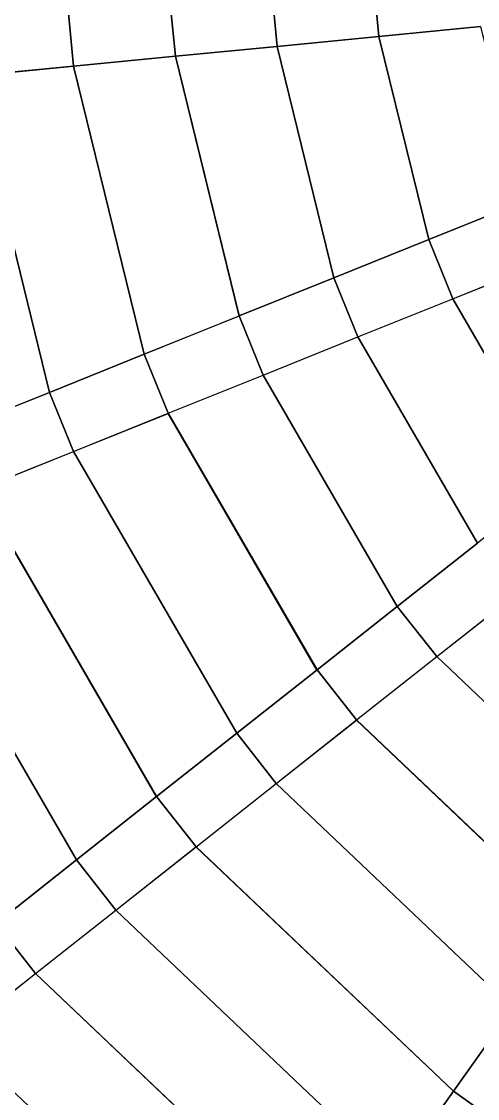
# Model space of a CAD drawing. Header units: millimetres. Extents: x -3890 to 2335, y 8273 to 14518.
# Drawn here: x -1802 to -1445, y 10465 to 11309 of the extents above; entities that cross this region are included whole.
import ezdxf

# ---------------------------------------------------------------- set-up
doc = ezdxf.new("R2010")
doc.units = ezdxf.units.MM
for name, color, linetype in [('FRAMES', 2, 'Continuous'), ('JOINTS', 2, 'Continuous'), ('SHELLS', 1, 'Continuous')]:
    doc.layers.add(name, color=color, linetype=linetype)

msp = doc.modelspace()

# ---------------------------------------------------------------- linework, layer by layer
at = {"layer": 'FRAMES'}
for p, q in [((-1527.1, 11347.03, 1765.47), (-1522.25, 11297.26, 1765.47)), ((-1522.25, 11297.26, 1885.47), (-1527.1, 11347.03, 1885.47)), ((-1606.87, 11339.25, 1757.68), (-1602.02, 11289.48, 1757.68)), ((-1602.02, 11289.48, 1877.68), (-1606.87, 11339.25, 1877.68)), ((-1686.64, 11331.48, 1749.1), (-1681.79, 11281.71, 1749.1)), ((-1681.79, 11281.71, 1869.1), (-1686.64, 11331.48, 1869.1)), ((-1766.42, 11323.7, 1739.72), (-1761.57, 11273.93, 1739.72)), ((-1761.57, 11273.93, 1859.72), (-1766.42, 11323.7, 1859.72)), ((-1522.25, 11297.26, 1765.47), (-1442.48, 11305.03, 1772.46)), ((-1522.25, 11297.26, 1885.47), (-1442.48, 11305.03, 1892.46)), ((-1442.48, 11305.03, 1772.46), (-1522.25, 11297.26, 1885.47)), ((-1602.02, 11289.48, 1757.68), (-1522.25, 11297.26, 1765.47)), ((-1602.02, 11289.48, 1877.68), (-1522.25, 11297.26, 1885.47)), ((-1522.25, 11297.26, 1885.47), (-1602.02, 11289.48, 1757.68)), ((-1522.25, 11297.26, 1765.47), (-1522.25, 11297.26, 1885.47)), ((-1681.79, 11281.71, 1749.1), (-1602.02, 11289.48, 1757.68)), ((-1681.79, 11281.71, 1869.1), (-1602.02, 11289.48, 1877.68)), ((-1602.02, 11289.48, 1757.68), (-1681.79, 11281.71, 1869.1)), ((-1602.02, 11289.48, 1757.68), (-1602.02, 11289.48, 1877.68)), ((-1602.02, 11289.48, 1877.68), (-1557.46, 11108.03, 1877.68)), ((-1761.57, 11273.93, 1739.72), (-1681.79, 11281.71, 1749.1)), ((-1761.57, 11273.93, 1859.72), (-1681.79, 11281.71, 1869.1)), ((-1681.79, 11281.71, 1869.1), (-1761.57, 11273.93, 1739.72)), ((-1681.79, 11281.71, 1749.1), (-1681.79, 11281.71, 1869.1)), ((-1841.34, 11266.16, 1729.53), (-1761.57, 11273.93, 1739.72)), ((-1841.34, 11266.16, 1849.53), (-1761.57, 11273.93, 1859.72)), ((-1761.57, 11273.93, 1739.72), (-1841.34, 11266.16, 1849.53)), ((-1761.57, 11273.93, 1739.72), (-1761.57, 11273.93, 1859.72)), ((-1761.57, 11273.93, 1859.72), (-1706.16, 11048.18, 1859.72)), ((-1483.12, 11137.96, 1765.47), (-1408.77, 11167.88, 1772.46)), ((-1483.12, 11137.96, 1885.47), (-1408.77, 11167.88, 1892.46)), ((-1483.12, 11137.96, 1885.47), (-1408.77, 11167.88, 1772.46)), ((-1557.46, 11108.03, 1757.68), (-1483.12, 11137.96, 1765.47)), ((-1557.46, 11108.03, 1877.68), (-1483.12, 11137.96, 1885.47)), ((-1557.46, 11108.03, 1757.68), (-1483.12, 11137.96, 1885.47)), ((-1483.12, 11137.96, 1885.47), (-1483.12, 11137.96, 1765.47)), ((-1483.12, 11137.96, 1765.47), (-1464.3, 11091.64, 1765.47)), ((-1464.3, 11091.64, 1885.47), (-1483.12, 11137.96, 1885.47)), ((-1464.3, 11091.64, 1765.47), (-1389.94, 11121.57, 1772.46)), ((-1464.3, 11091.64, 1885.47), (-1389.94, 11121.57, 1892.46)), ((-1464.3, 11091.64, 1885.47), (-1389.94, 11121.57, 1772.46)), ((-1631.81, 11078.11, 1749.1), (-1557.46, 11108.03, 1757.68)), ((-1631.81, 11078.11, 1869.1), (-1557.46, 11108.03, 1877.68)), ((-1631.81, 11078.11, 1869.1), (-1557.46, 11108.03, 1757.68)), ((-1557.46, 11108.03, 1877.68), (-1557.46, 11108.03, 1757.68)), ((-1557.46, 11108.03, 1757.68), (-1538.65, 11061.71, 1757.68)), ((-1538.65, 11061.71, 1877.68), (-1557.46, 11108.03, 1877.68)), ((-1538.65, 11061.71, 1757.68), (-1464.3, 11091.64, 1765.47)), ((-1538.65, 11061.71, 1877.68), (-1464.3, 11091.64, 1885.47)), ((-1538.65, 11061.71, 1757.68), (-1464.3, 11091.64, 1885.47)), ((-1464.3, 11091.64, 1765.47), (-1464.3, 11091.64, 1885.47)), ((-1706.16, 11048.18, 1739.72), (-1631.81, 11078.11, 1749.1)), ((-1706.16, 11048.18, 1859.72), (-1631.81, 11078.11, 1869.1)), ((-1706.16, 11048.18, 1739.72), (-1631.81, 11078.11, 1869.1)), ((-1631.81, 11078.11, 1869.1), (-1631.81, 11078.11, 1749.1)), ((-1631.81, 11078.11, 1749.1), (-1613, 11031.78, 1749.1)), ((-1613, 11031.78, 1869.1), (-1631.81, 11078.11, 1869.1)), ((-1613, 11031.78, 1749.1), (-1538.65, 11061.71, 1757.68)), ((-1613, 11031.78, 1869.1), (-1538.65, 11061.71, 1877.68)), ((-1613, 11031.78, 1869.1), (-1538.65, 11061.71, 1757.68)), ((-1538.65, 11061.71, 1757.68), (-1538.65, 11061.71, 1877.68)), ((-1538.65, 11061.71, 1877.68), (-1444.92, 10899.97, 1877.68)), ((-1780.5, 11018.26, 1729.53), (-1706.16, 11048.18, 1739.72)), ((-1780.5, 11018.26, 1849.53), (-1706.16, 11048.18, 1859.72)), ((-1780.5, 11018.26, 1849.53), (-1706.16, 11048.18, 1739.72)), ((-1706.16, 11048.18, 1859.72), (-1706.16, 11048.18, 1739.72)), ((-1706.16, 11048.18, 1739.72), (-1687.35, 11001.86, 1739.72)), ((-1687.35, 11001.86, 1859.72), (-1706.16, 11048.18, 1859.72)), ((-1687.35, 11001.86, 1739.72), (-1613, 11031.78, 1749.1)), ((-1687.35, 11001.86, 1859.72), (-1613, 11031.78, 1869.1)), ((-1687.35, 11001.86, 1739.72), (-1613, 11031.78, 1869.1)), ((-1613, 11031.78, 1749.1), (-1613, 11031.78, 1869.1)), ((-1854.85, 10988.33, 1718.54), (-1780.5, 11018.26, 1729.53)), ((-1854.85, 10988.33, 1838.54), (-1780.5, 11018.26, 1849.53)), ((-1854.85, 10988.33, 1718.54), (-1780.5, 11018.26, 1849.53)), ((-1780.5, 11018.26, 1849.53), (-1780.5, 11018.26, 1729.53)), ((-1780.5, 11018.26, 1729.53), (-1761.7, 10971.93, 1729.53)), ((-1761.7, 10971.93, 1849.53), (-1780.5, 11018.26, 1849.53)), ((-1761.7, 10971.93, 1729.53), (-1687.35, 11001.86, 1739.72)), ((-1761.7, 10971.93, 1849.53), (-1687.35, 11001.86, 1859.72)), ((-1761.7, 10971.93, 1849.53), (-1687.35, 11001.86, 1739.72)), ((-1687.35, 11001.86, 1739.72), (-1687.35, 11001.86, 1859.72)), ((-1687.35, 11001.86, 1859.72), (-1570.73, 10800.65, 1859.72)), ((-1836.05, 10942, 1718.54), (-1761.7, 10971.93, 1729.53)), ((-1836.05, 10942, 1838.54), (-1761.7, 10971.93, 1849.53)), ((-1836.05, 10942, 1718.54), (-1761.7, 10971.93, 1849.53)), ((-1761.7, 10971.93, 1729.53), (-1761.7, 10971.93, 1849.53)), ((-1836.05, 10942, 1838.54), (-1696.53, 10701.32, 1838.54)), ((-1507.82, 10850.31, 1749.1), (-1444.92, 10899.97, 1757.68)), ((-1507.82, 10850.31, 1869.1), (-1444.92, 10899.97, 1877.68)), ((-1444.92, 10899.97, 1757.68), (-1507.82, 10850.31, 1869.1)), ((-1476.84, 10811.07, 1749.1), (-1413.94, 10860.73, 1757.68)), ((-1476.84, 10811.07, 1869.1), (-1413.94, 10860.73, 1877.68)), ((-1476.84, 10811.07, 1869.1), (-1413.94, 10860.73, 1757.68)), ((-1570.73, 10800.65, 1739.72), (-1507.82, 10850.31, 1749.1)), ((-1570.73, 10800.65, 1859.72), (-1507.82, 10850.31, 1869.1)), ((-1507.82, 10850.31, 1869.1), (-1570.73, 10800.65, 1739.72)), ((-1507.82, 10850.31, 1869.1), (-1507.82, 10850.31, 1749.1)), ((-1507.82, 10850.31, 1749.1), (-1476.84, 10811.07, 1749.1)), ((-1476.84, 10811.07, 1869.1), (-1507.82, 10850.31, 1869.1)), ((-1539.75, 10761.41, 1739.72), (-1476.84, 10811.07, 1749.1)), ((-1539.75, 10761.41, 1859.72), (-1476.84, 10811.07, 1869.1)), ((-1539.75, 10761.41, 1739.72), (-1476.84, 10811.07, 1869.1)), ((-1476.84, 10811.07, 1749.1), (-1476.84, 10811.07, 1869.1)), ((-1633.63, 10750.99, 1729.53), (-1570.73, 10800.65, 1739.72)), ((-1633.63, 10750.99, 1849.53), (-1570.73, 10800.65, 1859.72)), ((-1570.73, 10800.65, 1739.72), (-1633.63, 10750.99, 1849.53)), ((-1570.73, 10800.65, 1859.72), (-1570.73, 10800.65, 1739.72)), ((-1570.73, 10800.65, 1739.72), (-1539.75, 10761.41, 1739.72)), ((-1539.75, 10761.41, 1859.72), (-1570.73, 10800.65, 1859.72)), ((-1602.65, 10711.75, 1729.53), (-1539.75, 10761.41, 1739.72)), ((-1602.65, 10711.75, 1849.53), (-1539.75, 10761.41, 1859.72)), ((-1602.65, 10711.75, 1849.53), (-1539.75, 10761.41, 1739.72)), ((-1539.75, 10761.41, 1739.72), (-1539.75, 10761.41, 1859.72)), ((-1539.75, 10761.41, 1859.72), (-1371.06, 10601.21, 1859.72)), ((-1696.53, 10701.32, 1718.54), (-1633.63, 10750.99, 1729.53)), ((-1696.53, 10701.32, 1838.54), (-1633.63, 10750.99, 1849.53)), ((-1633.63, 10750.99, 1849.53), (-1696.53, 10701.32, 1718.54)), ((-1633.63, 10750.99, 1849.53), (-1633.63, 10750.99, 1729.53)), ((-1633.63, 10750.99, 1729.53), (-1602.65, 10711.75, 1729.53)), ((-1602.65, 10711.75, 1849.53), (-1633.63, 10750.99, 1849.53)), ((-1665.55, 10662.08, 1718.54), (-1602.65, 10711.75, 1729.53)), ((-1665.55, 10662.08, 1838.54), (-1602.65, 10711.75, 1849.53)), ((-1665.55, 10662.08, 1718.54), (-1602.65, 10711.75, 1849.53)), ((-1602.65, 10711.75, 1729.53), (-1602.65, 10711.75, 1849.53)), ((-1759.43, 10651.66, 1706.74), (-1696.53, 10701.32, 1718.54)), ((-1759.43, 10651.66, 1826.74), (-1696.53, 10701.32, 1838.54)), ((-1696.53, 10701.32, 1718.54), (-1759.43, 10651.66, 1826.74)), ((-1696.53, 10701.32, 1838.54), (-1696.53, 10701.32, 1718.54)), ((-1696.53, 10701.32, 1718.54), (-1665.55, 10662.08, 1718.54)), ((-1665.55, 10662.08, 1838.54), (-1696.53, 10701.32, 1838.54)), ((-1728.45, 10612.42, 1706.74), (-1665.55, 10662.08, 1718.54)), ((-1728.45, 10612.42, 1826.74), (-1665.55, 10662.08, 1838.54)), ((-1728.45, 10612.42, 1826.74), (-1665.55, 10662.08, 1718.54)), ((-1665.55, 10662.08, 1718.54), (-1665.55, 10662.08, 1838.54)), ((-1665.55, 10662.08, 1838.54), (-1463.78, 10470.46, 1838.54)), ((-1822.33, 10602, 1694.13), (-1759.43, 10651.66, 1706.74)), ((-1822.33, 10602, 1814.13), (-1759.43, 10651.66, 1826.74)), ((-1759.43, 10651.66, 1826.74), (-1822.33, 10602, 1694.13)), ((-1759.43, 10651.66, 1826.74), (-1759.43, 10651.66, 1706.74)), ((-1759.43, 10651.66, 1706.74), (-1728.45, 10612.42, 1706.74)), ((-1728.45, 10612.42, 1826.74), (-1759.43, 10651.66, 1826.74)), ((-1791.35, 10562.76, 1694.13), (-1728.45, 10612.42, 1706.74)), ((-1791.35, 10562.76, 1814.13), (-1728.45, 10612.42, 1826.74)), ((-1791.35, 10562.76, 1694.13), (-1728.45, 10612.42, 1826.74)), ((-1728.45, 10612.42, 1706.74), (-1728.45, 10612.42, 1826.74)), ((-1822.33, 10602, 1694.13), (-1791.35, 10562.76, 1694.13)), ((-1791.35, 10562.76, 1814.13), (-1822.33, 10602, 1814.13)), ((-1854.26, 10513.1, 1680.7), (-1791.35, 10562.76, 1694.13)), ((-1854.26, 10513.1, 1800.7), (-1791.35, 10562.76, 1814.13)), ((-1854.26, 10513.1, 1800.7), (-1791.35, 10562.76, 1694.13)), ((-1791.35, 10562.76, 1694.13), (-1791.35, 10562.76, 1814.13)), ((-1791.35, 10562.76, 1814.13), (-1556.51, 10339.72, 1814.13)), ((-1463.78, 10470.46, 1718.54), (-1417.42, 10535.84, 1729.53)), ((-1463.78, 10470.46, 1838.54), (-1417.42, 10535.84, 1849.53)), ((-1417.42, 10535.84, 1849.53), (-1463.78, 10470.46, 1718.54)), ((-1510.15, 10405.09, 1706.74), (-1463.78, 10470.46, 1718.54)), ((-1510.15, 10405.09, 1826.74), (-1463.78, 10470.46, 1838.54)), ((-1463.78, 10470.46, 1718.54), (-1510.15, 10405.09, 1826.74)), ((-1463.78, 10470.46, 1838.54), (-1463.78, 10470.46, 1718.54)), ((-1463.78, 10470.46, 1718.54), (-1423, 10441.54, 1718.54)), ((-1423, 10441.54, 1838.54), (-1463.78, 10470.46, 1838.54))]:
    msp.add_line(p, q, dxfattribs=at)
at = {"layer": 'JOINTS'}
for p in [(-1522.25, 11297.26, 1765.47), (-1522.25, 11297.26, 1885.47), (-1602.02, 11289.48, 1757.68), (-1602.02, 11289.48, 1877.68), (-1681.79, 11281.71, 1749.1), (-1681.79, 11281.71, 1869.1), (-1761.57, 11273.93, 1739.72), (-1761.57, 11273.93, 1859.72), (-1483.12, 11137.96, 1765.47), (-1483.12, 11137.96, 1885.47), (-1557.46, 11108.03, 1757.68), (-1557.46, 11108.03, 1877.68), (-1464.3, 11091.64, 1765.47), (-1464.3, 11091.64, 1885.47), (-1631.81, 11078.11, 1749.1), (-1631.81, 11078.11, 1869.1), (-1538.65, 11061.71, 1757.68), (-1538.65, 11061.71, 1877.68), (-1706.16, 11048.18, 1739.72), (-1706.16, 11048.18, 1859.72), (-1613, 11031.78, 1749.1), (-1613, 11031.78, 1869.1), (-1780.5, 11018.26, 1729.53), (-1780.5, 11018.26, 1849.53), (-1687.35, 11001.86, 1739.72), (-1687.35, 11001.86, 1859.72), (-1761.7, 10971.93, 1729.53), (-1761.7, 10971.93, 1849.53), (-1507.82, 10850.31, 1749.1), (-1507.82, 10850.31, 1869.1), (-1476.84, 10811.07, 1749.1), (-1476.84, 10811.07, 1869.1), (-1570.73, 10800.65, 1739.72), (-1570.73, 10800.65, 1859.72), (-1539.75, 10761.41, 1739.72), (-1539.75, 10761.41, 1859.72), (-1633.63, 10750.99, 1729.53), (-1633.63, 10750.99, 1849.53), (-1602.65, 10711.75, 1729.53), (-1602.65, 10711.75, 1849.53), (-1696.53, 10701.32, 1718.54), (-1696.53, 10701.32, 1838.54), (-1665.55, 10662.08, 1718.54), (-1665.55, 10662.08, 1838.54), (-1759.43, 10651.66, 1706.74), (-1759.43, 10651.66, 1826.74), (-1728.45, 10612.42, 1706.74), (-1728.45, 10612.42, 1826.74), (-1791.35, 10562.76, 1694.13), (-1791.35, 10562.76, 1814.13), (-1463.78, 10470.46, 1718.54), (-1463.78, 10470.46, 1838.54)]:
    msp.add_point(p, dxfattribs=at)
at = {"layer": 'SHELLS'}
for points in [[(-1522.24, 11297.26, 1885.47), (-1442.55, 11305.01, 1893.25), (-1408.87, 11167.86, 1893.25), (-1483.12, 11137.96, 1885.47)], [(-1602.02, 11289.48, 1877.68), (-1522.25, 11297.26, 1885.47), (-1483.13, 11137.95, 1885.47), (-1557.46, 11108.03, 1877.68)], [(-1522.25, 11297.26, 1885.47), (-1522.24, 11297.26, 1885.47), (-1483.12, 11137.96, 1885.47), (-1483.13, 11137.95, 1885.47)], [(-1681.78, 11281.71, 1869.1), (-1602.11, 11289.46, 1878.47), (-1557.57, 11108, 1878.47), (-1631.81, 11078.11, 1869.1)], [(-1602.11, 11289.46, 1878.47), (-1557.56, 11108.01, 1878.47), (-1557.56, 11108.01, 1878.47), (-1557.57, 11108, 1878.47)], [(-1602.02, 11289.48, 1877.68), (-1602.02, 11289.48, 1877.68), (-1557.46, 11108.03, 1877.68), (-1602.02, 11289.48, 1877.68)], [(-1761.57, 11273.93, 1859.72), (-1681.79, 11281.71, 1869.1), (-1631.82, 11078.1, 1869.1), (-1706.16, 11048.18, 1859.72)], [(-1681.79, 11281.71, 1869.1), (-1681.78, 11281.71, 1869.1), (-1631.81, 11078.11, 1869.1), (-1631.82, 11078.1, 1869.1)], [(-1841.33, 11266.16, 1849.53), (-1761.67, 11273.91, 1860.5), (-1706.28, 11048.15, 1860.5), (-1780.5, 11018.26, 1849.53)], [(-1761.67, 11273.91, 1860.5), (-1706.26, 11048.16, 1860.51), (-1706.26, 11048.16, 1860.51), (-1706.28, 11048.15, 1860.5)], [(-1706.16, 11048.18, 1859.72), (-1761.57, 11273.93, 1859.72), (-1706.16, 11048.18, 1859.72)], [(-1921.11, 11258.38, 1838.54), (-1841.34, 11266.16, 1849.53), (-1780.51, 11018.25, 1849.53), (-1854.85, 10988.33, 1838.54)], [(-1464.3, 11091.64, 1885.47), (-1390.03, 11121.52, 1893.25), (-1319.18, 10999.26, 1893.25), (-1382.01, 10949.64, 1885.47)], [(-1538.65, 11061.71, 1877.68), (-1464.31, 11091.63, 1885.47), (-1382.02, 10949.63, 1885.47), (-1444.92, 10899.97, 1877.68)], [(-1464.31, 11091.63, 1885.47), (-1464.3, 11091.64, 1885.47), (-1382.01, 10949.64, 1885.47), (-1382.02, 10949.63, 1885.47)], [(-1613, 11031.78, 1869.1), (-1538.74, 11061.66, 1878.47), (-1445, 10899.93, 1878.47), (-1507.82, 10850.32, 1869.1)], [(-1538.74, 11061.66, 1878.47), (-1538.73, 11061.66, 1878.47), (-1538.73, 11061.66, 1878.47), (-1445, 10899.93, 1878.47)], [(-1687.35, 11001.86, 1859.72), (-1613, 11031.78, 1869.1), (-1507.82, 10850.31, 1869.1), (-1570.73, 10800.65, 1859.72)], [(-1613, 11031.78, 1869.1), (-1613, 11031.78, 1869.1), (-1507.82, 10850.32, 1869.1), (-1507.82, 10850.31, 1869.1)], [(-1761.7, 10971.93, 1849.53), (-1687.45, 11001.8, 1860.5), (-1570.82, 10800.59, 1860.5), (-1633.62, 10750.99, 1849.53)], [(-1687.45, 11001.8, 1860.5), (-1687.44, 11001.8, 1860.51), (-1687.44, 11001.8, 1860.51), (-1570.82, 10800.59, 1860.5)], [(-1570.73, 10800.65, 1859.72), (-1687.35, 11001.86, 1859.72), (-1570.73, 10800.65, 1859.72)], [(-1836.05, 10942, 1838.54), (-1761.7, 10971.93, 1849.53), (-1633.63, 10750.99, 1849.53), (-1696.53, 10701.32, 1838.54)], [(-1761.7, 10971.93, 1849.53), (-1761.7, 10971.93, 1849.53), (-1633.62, 10750.99, 1849.53), (-1633.63, 10750.99, 1849.53)], [(-1910.4, 10912.07, 1826.74), (-1836.17, 10941.93, 1839.33), (-1696.64, 10701.26, 1839.33), (-1759.43, 10651.67, 1826.74)], [(-1836.17, 10941.93, 1839.33), (-1836.16, 10941.94, 1839.33), (-1836.16, 10941.94, 1839.33), (-1696.64, 10701.26, 1839.33)], [(-1696.53, 10701.32, 1838.54), (-1836.05, 10942, 1838.54), (-1696.53, 10701.32, 1838.54)], [(-1984.75, 10882.15, 1814.13), (-1910.4, 10912.07, 1826.74), (-1759.43, 10651.66, 1826.74), (-1822.33, 10602, 1814.13)], [(-1476.84, 10811.07, 1869.1), (-1414, 10860.66, 1878.47), (-1278.4, 10731.88, 1878.47), (-1324.7, 10666.58, 1869.1)], [(-1539.75, 10761.41, 1859.72), (-1476.84, 10811.07, 1869.1), (-1324.7, 10666.58, 1869.1), (-1371.06, 10601.21, 1859.72)], [(-1476.84, 10811.07, 1869.1), (-1476.84, 10811.07, 1869.1), (-1324.7, 10666.58, 1869.1)], [(-1602.65, 10711.75, 1849.53), (-1539.82, 10761.33, 1860.51), (-1371.14, 10601.13, 1860.51), (-1417.42, 10535.84, 1849.53)], [(-1371.06, 10601.21, 1859.72), (-1539.75, 10761.41, 1859.72), (-1371.06, 10601.21, 1859.72)], [(-1665.55, 10662.08, 1838.54), (-1602.65, 10711.75, 1849.53), (-1417.42, 10535.84, 1849.53), (-1463.78, 10470.46, 1838.54)], [(-1602.65, 10711.75, 1849.53), (-1602.65, 10711.75, 1849.53), (-1417.42, 10535.84, 1849.53)], [(-1728.45, 10612.42, 1826.74), (-1665.64, 10661.99, 1839.33), (-1463.87, 10470.37, 1839.33), (-1510.15, 10405.09, 1826.74)], [(-1665.64, 10661.99, 1839.33), (-1463.87, 10470.37, 1839.33), (-1463.87, 10470.37, 1839.33)], [(-1463.78, 10470.46, 1838.54), (-1665.55, 10662.08, 1838.54), (-1463.78, 10470.46, 1838.54)], [(-1791.35, 10562.76, 1814.13), (-1728.45, 10612.42, 1826.74), (-1510.15, 10405.09, 1826.74), (-1556.51, 10339.72, 1814.13)], [(-1854.26, 10513.1, 1800.7), (-1791.45, 10562.66, 1814.92), (-1556.61, 10339.62, 1814.92), (-1602.87, 10274.35, 1800.7)], [(-1556.51, 10339.72, 1814.13), (-1791.35, 10562.76, 1814.13), (-1556.51, 10339.72, 1814.13)], [(-1917.16, 10463.44, 1786.45), (-1854.26, 10513.1, 1800.7), (-1602.87, 10274.35, 1800.7), (-1649.23, 10208.98, 1786.45)], [(-1854.26, 10513.1, 1800.7), (-1854.26, 10513.1, 1800.7), (-1602.87, 10274.35, 1800.7)]]:
    msp.add_3dface(points, dxfattribs=at)

doc.saveas('drawing.dxf')
